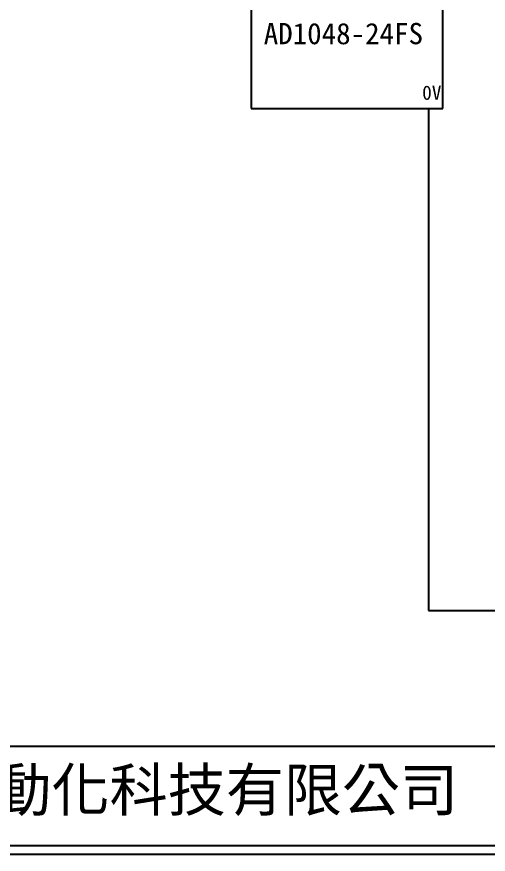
# Model space of a CAD drawing. Extents: x -24 to 263, y 255 to 459.
# Drawn here: x 42.9 to 109.3, y 255.5 to 373.6 of the extents above; entities that cross this region are included whole.
import ezdxf

# ---------------------------------------------------------------- set-up
doc = ezdxf.new("R2010")
doc.units = 0
doc.layers.get('0').update_dxf_attribs({"linetype": 'CONTINUOUS'})
doc.layers.add('圖框層', color=7, linetype='CONTINUOUS')
doc.layers.add('標尺寸層', color=3, linetype='CONTINUOUS')
doc.styles.add('STSL', font='kaiu.ttf')

msp = doc.modelspace()

# ---------------------------------------------------------------- linework, layer by layer
for p, q in [((75.88, 402.6), (75.88, 360.6)), ((102.88, 364.39), (102.88, 402.6)), ((102.88, 360.6), (102.88, 364.39)), ((75.88, 360.6), (98.88, 360.6)), ((98.88, 360.6), (102.88, 360.6))]:
    msp.add_line(p, q)
at = {"layer": '圖框層', "color": 7}
for p, q in [((-22.33, 270.73), (262.17, 270.73)), ((-22.33, 256.73), (262.17, 256.73)), ((-23.58, 255.48), (263.42, 255.48))]:
    msp.add_line(p, q, dxfattribs=at)
at = {"layer": '標尺寸層', "color": 7}
for p, q in [((100.88, 360.6), (100.88, 289.83)), ((100.88, 289.83), (198.01, 289.83))]:
    msp.add_line(p, q, dxfattribs=at)

# ---------------------------------------------------------------- texts
at = {"layer": '圖框層', "color": 4, "style": 'STSL'}
for s, height, p in [('AD1048-24FS', 3, (77.66, 369.68)), ('0V', 2, (99.98, 361.85)), ('泓陞自動化科技有限公司', 6, (15.02, 261.56))]:
    msp.add_text(s, height=height, dxfattribs=at).set_placement(p)

doc.saveas('drawing.dxf')
